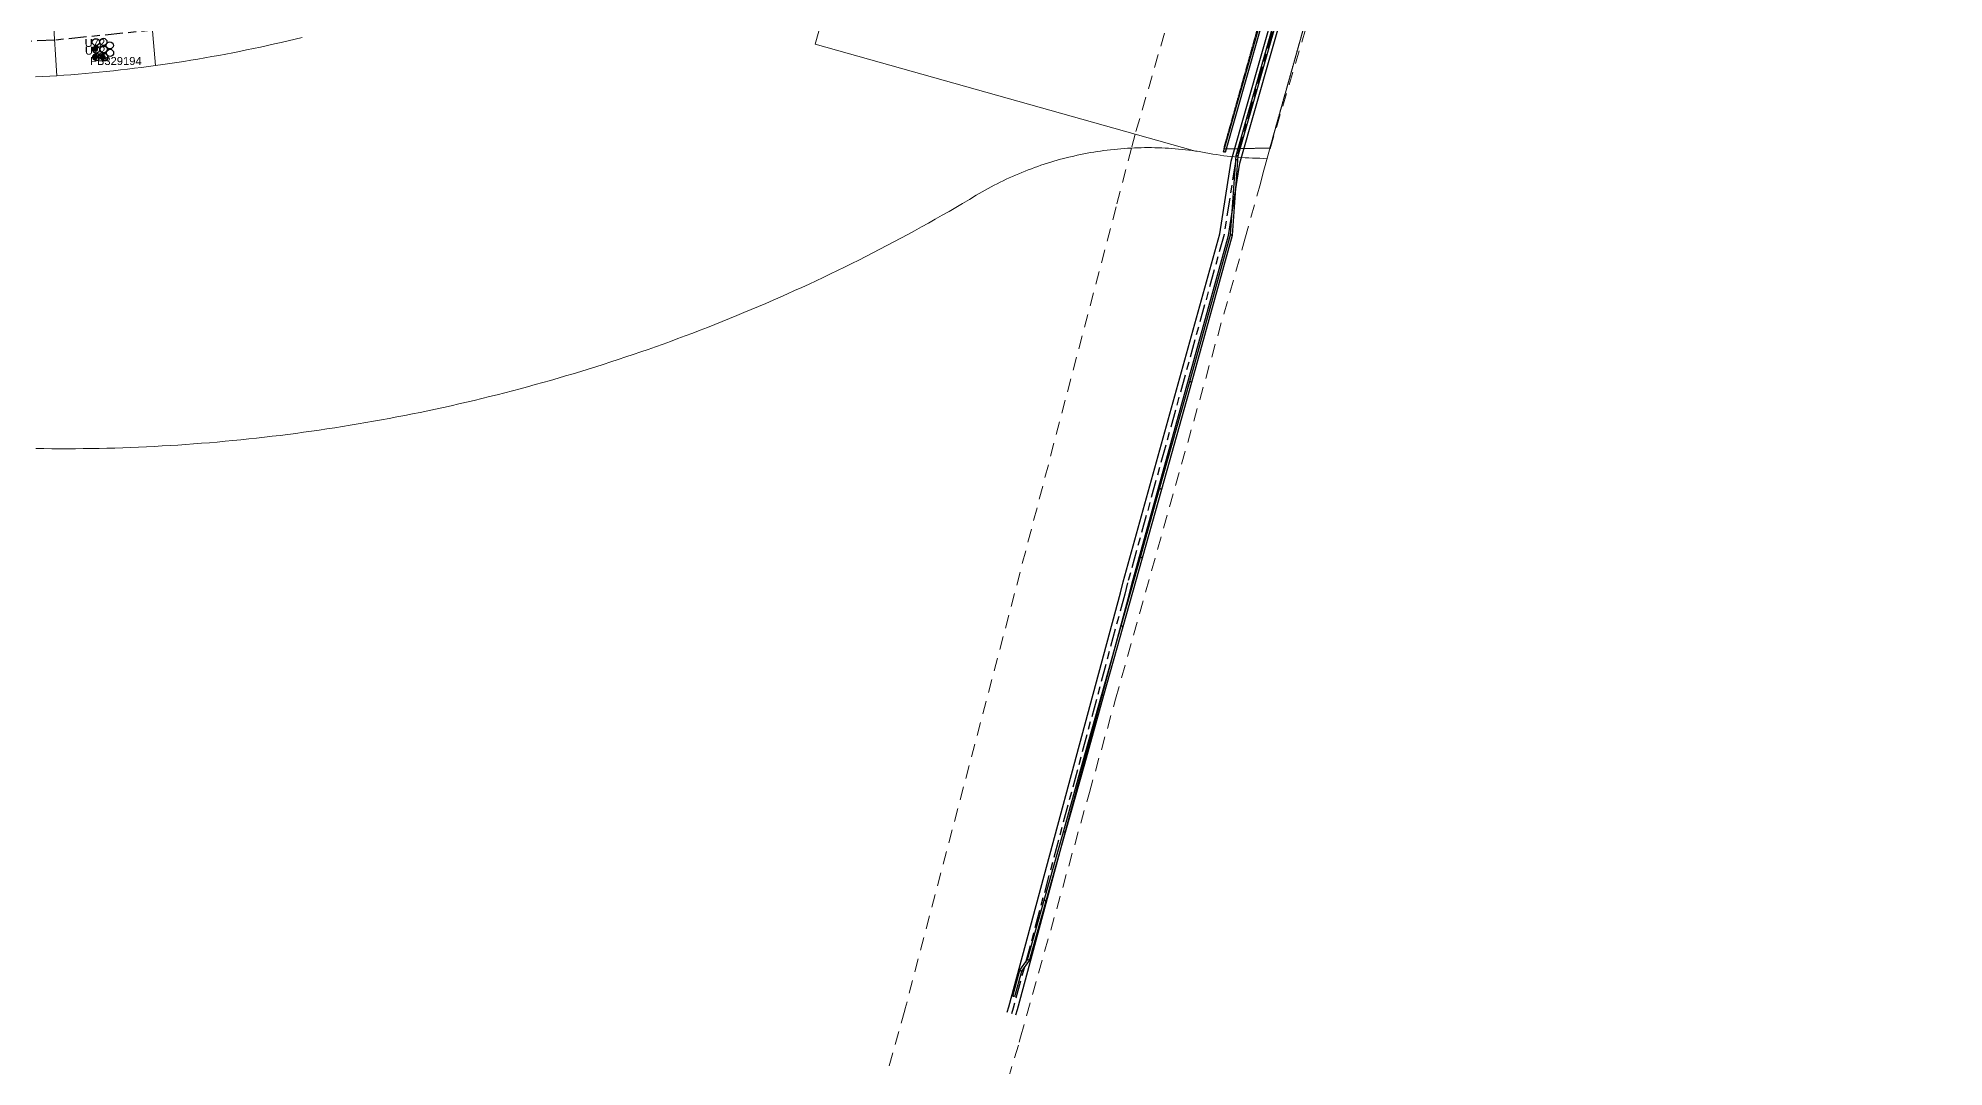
# Model space of a CAD drawing. Header units: metres. Extents: x 289087 to 291245, y 6227587 to 6229773.
# Drawn here: x 290771.9 to 291200.7, y 6228064 to 6228295.6 of the extents above; entities that cross this region are included whole.
import ezdxf
from ezdxf.enums import TextEntityAlignment as Align

# ---------------------------------------------------------------- set-up
doc = ezdxf.new("R2010")
doc.units = ezdxf.units.M
for name, pattern in [('Cable Exist UG', [8.2, 4, -1.2, 1.8, -1.2]), ('Dash', [5, 3, -2]), ('HIDDEN', [0.375, 0.25, -0.125]), ('HIDDEN2', [0.1875, 0.125, -0.0625])]:
    doc.linetypes.add(name, pattern=pattern)
for name, color, linetype in [('_User Ducts Config', 7, 'Continuous'), ('Duct_SP_EXT', 7, 'Continuous'), ('Mains_HV_EXT', 7, 'Continuous'), ('Mains_TR_EXT', 7, 'Continuous')]:
    doc.layers.add(name, color=color, linetype=linetype)
for name, color, linetype, lineweight in [('Cadastre Easements_SP_EXT', 9, 'Continuous', 5), ('Cadastre Land Parcels_SP_EXT', 9, 'Continuous', 5), ('Cadastre Other Property_SP_EXT', 9, 'HIDDEN', 5), ('Cadastre Roads_SP_EXT', 9, 'Continuous', 5)]:
    doc.layers.add(name, color=color, linetype=linetype, lineweight=lineweight)
doc.styles.get("Standard").update_dxf_attribs({"font": 'arial.ttf'})
doc.linetypes.add('Cable E UG', pattern='A,6,-0.5,["E",Standard,S=1.7,R=0,X=0.5,Y=-1],-2.9', length=9.4)
doc.linetypes.add('Cable P UG', pattern='A,6,-0.5,["P",Standard,S=1.7,R=0,X=0.5,Y=-1],-2.9', length=9.4)

# ---------------------------------------------------------------- blocks, each defined once
blk = doc.blocks.new('DUCT_EXT')
blk.add_circle((0, 0.8), 0.8)
at = {"flags": 1}
blk.add_attdef('Z', (0, 0), '', height=0.2, dxfattribs=at)
at = {"flags": 9}
for tag, p in [('DUCT_CODE', (0, 0)), ('XSECT_TYPE', (0, -0.2)), ('STATE', (0, -0.6)), ('FB_REFERENCE', (0, -0.4)), ('NOTES', (0, -0.8))]:
    blk.add_attdef(tag, text='', height=0.2, dxfattribs=at).set_placement(p, align=Align.MIDDLE_LEFT)
blk = doc.blocks.new('CABLE_LARGE_EXT')
h = blk.add_hatch(color=256)
edge = h.paths.add_edge_path()
edge.add_arc((0, 0.55), 0.55, 0, 360)
blk.add_circle((0, 0.55), 0.55)
at = {"flags": 1}
blk.add_attdef('Z', (0, 0), '', height=0.2, dxfattribs=at)
at = {"flags": 9}
for tag, p in [('COND_CODE', (0, 0)), ('STATE', (0, -0.4)), ('XSECT_SIZE', (0, -0.6)), ('FB_REFERENCE', (0, -0.2)), ('NOTES', (0, -0.8))]:
    blk.add_attdef(tag, text='', height=0.2, dxfattribs=at).set_placement(p, align=Align.MIDDLE_LEFT)

msp = doc.modelspace()

# ---------------------------------------------------------------- linework, layer by layer
at = {"layer": 'Cadastre Easements_SP_EXT', "linetype": 'Dash'}
for points in [[(290977.25, 6228018.13), (290992.61, 6228069.58), (290992.92, 6228070.71), (291008.39, 6228125.77), (291014.28, 6228146.77), (291043.38, 6228250.36), (291046.9, 6228262.96), (291047.62, 6228265.89), (291169.14, 6228675.04), (291200.65, 6228778.46)], [(291163.13, 6228761.74), (291150.41, 6228720.47), (291139.4, 6228684.73), (291130.77, 6228655.58), (291123.53, 6228632.89), (291122.72, 6228630.11), (291082.87, 6228494.13), (291073.5, 6228463.04), (291072.6, 6228459.95), (291018.7, 6228273.98), (291018.7, 6228273.98), (291017.88, 6228270.84), (291014.42, 6228257.58), (290966.97, 6228077.19), (290966.87, 6228076.78), (290966.87, 6228076.78), (290947.09, 6228006.96)]]:
    msp.add_lwpolyline(points, dxfattribs=at)
at = {"layer": 'Cadastre Land Parcels_SP_EXT', "linetype": 'Continuous'}
for points in [[(290967.29, 6228367.35), (290946.72, 6228294.24), (291018.7, 6228273.98), (291032.29, 6228270.16), (291032.68, 6228270.11), (291033.07, 6228270.04), (291033.46, 6228269.97), (291033.85, 6228269.92), (291034.23, 6228269.85), (291034.62, 6228269.79), (291035.02, 6228269.71), (291035.41, 6228269.64), (291036.2, 6228269.49), (291037.01, 6228269.36), (291037.81, 6228269.24), (291038.61, 6228269.12), (291039.42, 6228269.02), (291040.23, 6228268.92), (291041.05, 6228268.84), (291041.85, 6228268.76), (291042.67, 6228268.7), (291043.48, 6228268.65), (291044.29, 6228268.6), (291045.11, 6228268.58), (291045.93, 6228268.55), (291046.74, 6228268.53), (291047.55, 6228268.52), (291048.37, 6228268.54), (291048.37, 6228268.54), (291098.09, 6228445.75)], [(290771.38, 6228203.2), (290773.15, 6228203.18), (290774.93, 6228203.16), (290776.7, 6228203.15), (290778.48, 6228203.15), (290780.25, 6228203.16), (290782.03, 6228203.18), (290783.81, 6228203.2), (290785.58, 6228203.24), (290787.36, 6228203.28), (290789.13, 6228203.32), (290790.91, 6228203.38), (290792.68, 6228203.45), (290794.45, 6228203.52), (290796.23, 6228203.6), (290798, 6228203.68), (290799.77, 6228203.78), (290801.55, 6228203.88), (290803.32, 6228203.99), (290805.09, 6228204.11), (290806.86, 6228204.24), (290808.63, 6228204.38), (290810.4, 6228204.52), (290812.17, 6228204.67), (290813.94, 6228204.83), (290815.71, 6228205), (290817.47, 6228205.17), (290819.24, 6228205.35), (290821.01, 6228205.54), (290822.77, 6228205.74), (290824.53, 6228205.95), (290826.3, 6228206.16), (290828.06, 6228206.38), (290829.82, 6228206.61), (290831.58, 6228206.85), (290833.34, 6228207.09), (290835.1, 6228207.35), (290836.85, 6228207.61), (290838.61, 6228207.88), (290840.36, 6228208.15), (290842.11, 6228208.44), (290843.87, 6228208.73), (290845.62, 6228209.03), (290847.36, 6228209.34), (290849.11, 6228209.65), (290850.86, 6228209.97), (290852.6, 6228210.31), (290854.35, 6228210.64), (290856.09, 6228210.99), (290857.83, 6228211.34), (290859.56, 6228211.71), (290861.3, 6228212.08), (290863.04, 6228212.45), (290864.77, 6228212.84), (290866.5, 6228213.23), (290868.23, 6228213.63), (290869.96, 6228214.04), (290871.69, 6228214.46), (290873.41, 6228214.88), (290875.13, 6228215.31), (290876.85, 6228215.75), (290878.57, 6228216.2), (290880.29, 6228216.65), (290882, 6228217.11), (290883.71, 6228217.58), (290885.42, 6228218.06), (290887.13, 6228218.55), (290888.84, 6228219.04), (290890.54, 6228219.54), (290892.24, 6228220.05), (290893.94, 6228220.56), (290895.64, 6228221.08), (290897.33, 6228221.61), (290899.03, 6228222.15), (290900.72, 6228222.7), (290902.4, 6228223.25), (290904.09, 6228223.81), (290905.77, 6228224.38), (290907.45, 6228224.95), (290909.13, 6228225.53), (290910.8, 6228226.13), (290912.47, 6228226.72), (290914.14, 6228227.33), (290915.81, 6228227.94), (290917.47, 6228228.56), (290919.14, 6228229.19), (290920.79, 6228229.82), (290922.45, 6228230.47), (290924.1, 6228231.11), (290925.75, 6228231.77), (290927.4, 6228232.44), (290929.04, 6228233.11), (290930.68, 6228233.79), (290932.32, 6228234.47), (290933.95, 6228235.17), (290935.59, 6228235.87), (290937.21, 6228236.57), (290938.84, 6228237.29), (290940.46, 6228238.01), (290942.08, 6228238.74), (290943.7, 6228239.48), (290945.31, 6228240.22), (290946.92, 6228240.97), (290948.52, 6228241.73), (290950.12, 6228242.5), (290951.72, 6228243.27), (290953.32, 6228244.05), (290954.91, 6228244.84), (290956.5, 6228245.63), (290958.08, 6228246.43), (290959.66, 6228247.24), (290961.24, 6228248.06), (290962.82, 6228248.88), (290964.39, 6228249.71), (290965.95, 6228250.54), (290967.52, 6228251.39), (290969.07, 6228252.24), (290970.63, 6228253.09), (290972.18, 6228253.96), (290973.73, 6228254.83), (290975.27, 6228255.71), (290976.81, 6228256.59), (290978.35, 6228257.48), (290979.88, 6228258.38), (290981.41, 6228259.29), (290982.93, 6228260.2), (290983.59, 6228260.59), (290984.25, 6228260.97), (290984.92, 6228261.35), (290985.59, 6228261.72), (290986.26, 6228262.09), (290986.94, 6228262.45), (290987.62, 6228262.8), (290988.31, 6228263.14), (290989, 6228263.48), (290989.69, 6228263.81), (290990.38, 6228264.13), (290991.08, 6228264.44), (290991.78, 6228264.75), (290992.49, 6228265.05), (290993.2, 6228265.35), (290993.91, 6228265.63), (290994.62, 6228265.91), (290995.34, 6228266.18), (290996.06, 6228266.45), (290996.78, 6228266.71), (290997.5, 6228266.96), (290998.23, 6228267.2), (290998.96, 6228267.43), (290999.69, 6228267.66), (291000.43, 6228267.88), (291001.16, 6228268.09), (291001.9, 6228268.3), (291002.64, 6228268.5), (291003.38, 6228268.69), (291004.13, 6228268.87), (291004.87, 6228269.04), (291005.62, 6228269.21), (291006.37, 6228269.37), (291007.12, 6228269.52), (291007.88, 6228269.67), (291008.63, 6228269.8), (291009.39, 6228269.93), (291010.14, 6228270.05), (291010.9, 6228270.16), (291011.66, 6228270.27), (291012.42, 6228270.37), (291013.18, 6228270.46), (291013.94, 6228270.54), (291014.71, 6228270.61), (291015.47, 6228270.68), (291016.23, 6228270.74), (291017, 6228270.79), (291017.76, 6228270.83), (291018.53, 6228270.87), (291019.3, 6228270.9), (291020.06, 6228270.91), (291020.83, 6228270.93), (291021.59, 6228270.93), (291022.36, 6228270.93), (291023.13, 6228270.91), (291023.89, 6228270.9), (291024.66, 6228270.87), (291025.43, 6228270.83), (291026.19, 6228270.79), (291026.96, 6228270.74), (291027.72, 6228270.68), (291028.48, 6228270.61), (291029.25, 6228270.54), (291030.01, 6228270.46), (291030.77, 6228270.37), (291031.53, 6228270.27), (291032.29, 6228270.16), (291018.7, 6228273.98), (290946.72, 6228294.24), (290946.72, 6228294.24), (290967.29, 6228367.35)], [(290831.24, 6228295.74), (290829.69, 6228295.36), (290828.14, 6228294.99), (290826.58, 6228294.63), (290825.02, 6228294.27), (290823.46, 6228293.92), (290821.9, 6228293.58), (290820.34, 6228293.25), (290818.78, 6228292.92), (290817.21, 6228292.6), (290815.64, 6228292.29), (290814.07, 6228291.99), (290812.5, 6228291.7), (290810.93, 6228291.41), (290809.36, 6228291.13), (290807.78, 6228290.86), (290806.21, 6228290.6), (290804.63, 6228290.34), (290803.05, 6228290.1), (290801.47, 6228289.86), (290799.89, 6228289.63), (290798.31, 6228289.4), (290796.73, 6228289.19), (290795.14, 6228288.98), (290793.56, 6228288.78), (290791.97, 6228288.59), (290790.38, 6228288.41), (290788.8, 6228288.23), (290787.21, 6228288.06), (290785.62, 6228287.9), (290784.03, 6228287.75), (290782.43, 6228287.61), (290780.84, 6228287.47), (290779.25, 6228287.34), (290777.66, 6228287.22), (290776.06, 6228287.11), (290774.47, 6228287.01), (290772.87, 6228286.91), (290771.28, 6228286.83)]]:
    msp.add_lwpolyline(points, dxfattribs=at)
at = {"layer": 'Cadastre Other Property_SP_EXT', "linetype": 'HIDDEN2'}
msp.add_lwpolyline([(291038.57, 6228270.63), (291048.98, 6228270.84), (291098.2, 6228445.97), (291089.28, 6228451.13), (291038.57, 6228270.63)], close=True, dxfattribs=at)
at = {"layer": 'Cadastre Roads_SP_EXT', "linetype": 'Continuous'}
for points in [[(290771.28, 6228286.83), (290772.87, 6228286.91), (290774.47, 6228287.01), (290776.06, 6228287.11), (290775.24, 6228300.11), (290772.54, 6228299.92), (290769.83, 6228299.79)], [(290797.12, 6228302.38), (290798.31, 6228289.4), (290799.89, 6228289.63), (290799.89, 6228289.63), (290801.47, 6228289.86), (290803.05, 6228290.1), (290804.63, 6228290.34), (290806.21, 6228290.6), (290807.78, 6228290.86), (290809.36, 6228291.13), (290810.93, 6228291.41), (290812.5, 6228291.7), (290814.07, 6228291.99), (290815.64, 6228292.29), (290817.21, 6228292.6), (290818.78, 6228292.92), (290820.34, 6228293.25), (290821.9, 6228293.58), (290823.46, 6228293.92), (290825.02, 6228294.27), (290826.58, 6228294.63), (290828.14, 6228294.99), (290829.69, 6228295.36), (290831.24, 6228295.74)]]:
    msp.add_lwpolyline(points, dxfattribs=at)
at = {"layer": 'Duct_SP_EXT'}
for p, q in [((291038.55, 6228270.02), (291140.06, 6228626.59)), ((291039.01, 6228269.89), (291140.55, 6228626.53)), ((291041.43, 6228269.18), (291143.09, 6228626.25)), ((291041.9, 6228269.09), (291143.57, 6228626.2)), ((291038.55, 6228270.02), (291038.78, 6228269.95)), ((291039.01, 6228269.89), (291038.78, 6228269.95)), ((291040.16, 6228251.33), (291041.43, 6228269.18)), ((291040.63, 6228251.24), (291041.9, 6228269.09)), ((291041.43, 6228269.18), (291041.67, 6228269.13)), ((291041.9, 6228269.09), (291041.67, 6228269.13)), ((291030.96, 6228218.26), (291040.16, 6228251.33)), ((291040.16, 6228251.33), (291040.4, 6228251.28)), ((291040.63, 6228251.24), (291040.4, 6228251.28)), ((291031.42, 6228218.13), (291040.63, 6228251.24)), ((291024.2, 6228194.16), (291030.96, 6228218.26)), ((291024.66, 6228194.03), (291031.42, 6228218.13)), ((291030.96, 6228218.26), (291031.19, 6228218.19)), ((291031.42, 6228218.13), (291031.19, 6228218.19)), ((291019.87, 6228178.72), (291024.2, 6228194.16)), ((291020.33, 6228178.59), (291024.66, 6228194.03)), ((291024.2, 6228194.16), (291024.43, 6228194.1)), ((291024.66, 6228194.03), (291024.43, 6228194.1)), ((291015.54, 6228163.28), (291019.87, 6228178.72)), ((291016, 6228163.15), (291020.33, 6228178.59)), ((291019.87, 6228178.72), (291020.1, 6228178.65)), ((291020.33, 6228178.59), (291020.1, 6228178.65)), ((291011.21, 6228147.84), (291015.54, 6228163.28)), ((291011.67, 6228147.71), (291016, 6228163.15)), ((291015.54, 6228163.28), (291015.77, 6228163.21)), ((291016, 6228163.15), (291015.77, 6228163.21)), ((291006.88, 6228132.39), (291011.21, 6228147.84)), ((291007.34, 6228132.26), (291011.67, 6228147.71)), ((291011.21, 6228147.84), (291011.44, 6228147.77)), ((291011.67, 6228147.71), (291011.44, 6228147.77)), ((291002.55, 6228116.95), (291006.88, 6228132.39)), ((291003.01, 6228116.82), (291007.34, 6228132.26)), ((291006.88, 6228132.39), (291007.11, 6228132.33)), ((291007.34, 6228132.26), (291007.11, 6228132.33)), ((290998.22, 6228101.51), (291002.55, 6228116.95)), ((290998.68, 6228101.38), (291003.01, 6228116.82)), ((291002.55, 6228116.95), (291002.78, 6228116.89)), ((291003.01, 6228116.82), (291002.78, 6228116.89)), ((290994.48, 6228088.19), (290998.22, 6228101.51)), ((290994.92, 6228087.98), (290998.68, 6228101.38)), ((290998.22, 6228101.51), (290998.45, 6228101.45)), ((290998.68, 6228101.38), (290998.45, 6228101.45)), ((290991.17, 6228079.97), (290992.75, 6228085.78)), ((290991.64, 6228079.84), (290993.2, 6228085.57)), ((290992.75, 6228085.78), (290994.48, 6228088.19)), ((290992.75, 6228085.78), (290992.98, 6228085.67)), ((290993.2, 6228085.57), (290992.98, 6228085.67)), ((290993.2, 6228085.57), (290994.92, 6228087.98)), ((290994.48, 6228088.19), (290994.7, 6228088.08)), ((290994.92, 6228087.98), (290994.7, 6228088.08)), ((290991.17, 6228079.97), (290991.41, 6228079.91)), ((290991.64, 6228079.84), (290991.41, 6228079.91))]:
    msp.add_line(p, q, dxfattribs=at)
at = {"layer": 'Mains_HV_EXT', "linetype": 'Cable E UG'}
msp.add_lwpolyline([(290989.92, 6228076.31), (290990.3, 6228077.51), (291015.38, 6228170.7), (291016.02, 6228173.22), (291037.71, 6228251.56), (291040.26, 6228267.85), (291142.89, 6228628.34), (291142.71, 6228631.66), (291142.54, 6228632.85), (291141.81, 6228634.5), (291132.74, 6228655.59), (291131.52, 6228661.06), (291131.31, 6228664.2), (291131.73, 6228666.71), (291132.53, 6228669.71), (291141.33, 6228700.11), (291142.14, 6228700.47)], dxfattribs=at)
at = {"layer": 'Mains_HV_EXT', "linetype": 'Cable P UG'}
msp.add_lwpolyline([(290991.83, 6228075.71), (290992.22, 6228076.96), (291017.32, 6228170.2), (291017.95, 6228172.7), (291039.67, 6228251.13), (291042.22, 6228267.42), (291144.91, 6228628.11), (291144.7, 6228631.86), (291144.48, 6228633.41), (291143.64, 6228635.3), (291134.65, 6228656.21), (291133.51, 6228661.34), (291133.32, 6228664.1), (291133.69, 6228666.29), (291134.46, 6228669.18), (291143.25, 6228699.56)], dxfattribs=at)
at = {"layer": 'Mains_HV_EXT', "linetype": 'Cable Exist UG'}
msp.add_lwpolyline([(290799.1, 6228297.49), (290775.66, 6228295.11), (290759.95, 6228294.5)], dxfattribs=at)
at = {"layer": 'Mains_TR_EXT', "linetype": 'Cable Exist UG'}
msp.add_lwpolyline([(291142.29, 6228699.84), (291133.5, 6228669.45), (291132.71, 6228666.5), (291132.32, 6228664.15), (291132.52, 6228661.2), (291133.69, 6228655.9), (291142.72, 6228634.9), (291143.51, 6228633.13), (291143.7, 6228631.76), (291143.9, 6228628.23), (291041.24, 6228267.64), (291038.69, 6228251.35), (291016.99, 6228172.96), (291016.35, 6228170.45), (290991.26, 6228077.23), (290990.86, 6228075.96)], dxfattribs=at)

# ---------------------------------------------------------------- block references
at = {"layer": '_User Ducts Config', "rotation": 271.871667226806}
for p in [(290784.06, 6228294.66), (290785.76, 6228294.71), (290787.19, 6228293.91), (290784.11, 6228292.98), (290784.18, 6228291.29), (290785.82, 6228293.03), (290785.89, 6228291.34), (290787.26, 6228292.23)]:
    msp.add_blockref('DUCT_EXT', p, dxfattribs=at)
at = {"layer": '_User Ducts Config'}
for p in [(290784.62, 6228292.57), (290784.69, 6228290.82), (290786.34, 6228290.76)]:
    msp.add_blockref('CABLE_LARGE_EXT', p, dxfattribs=at)

# ---------------------------------------------------------------- texts
for s, p in [('U72', (290782.33, 6228293.6)), ('U72', (290782.4, 6228291.85)), ('FB329194', (290783.56, 6228289.53)), ('B', (290785.14, 6228290.35)), ('D', (290786.04, 6228290.35))]:
    msp.add_text(s, height=1.8, dxfattribs=at).set_placement(p)

doc.saveas('drawing.dxf')
